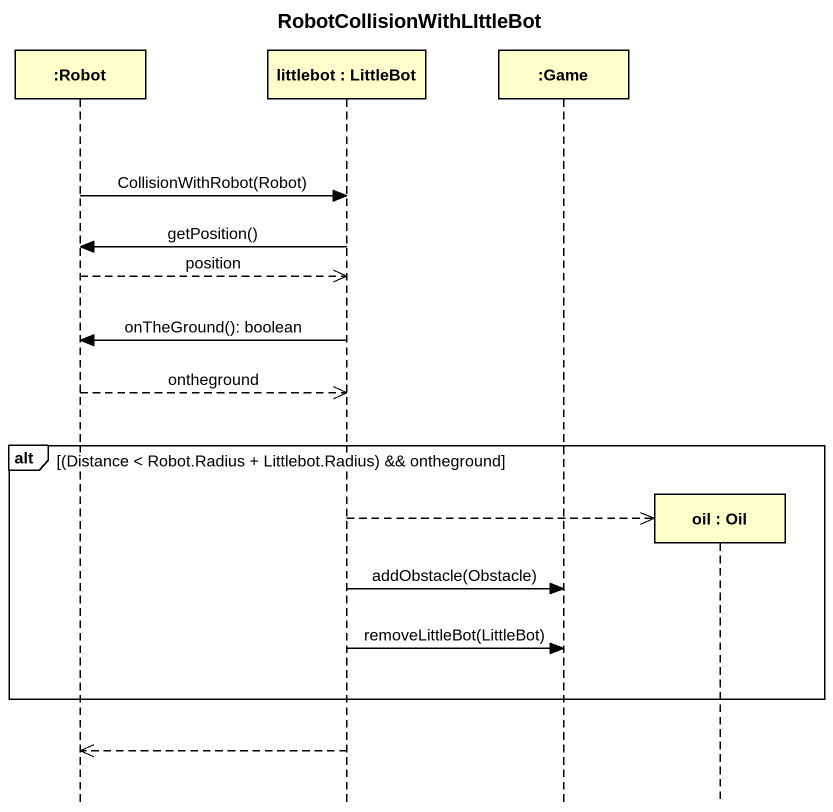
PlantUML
@startuml
title RobotCollisionWithLIttleBot
hide footbox
participant ":Robot" as Robot
participant "littlebot : LittleBot" as littlebot
participant ":Game" as Game
participant "oil : Oil" as oil

Robot -> littlebot : CollisionWithRobot(Robot)
littlebot -> Robot : getPosition()
Robot -->> littlebot : position
littlebot -> Robot : onTheGround(): boolean
Robot -->> littlebot : ontheground
alt (Distance < Robot.Radius + Littlebot.Radius) && ontheground
  littlebot -->> oil **
  littlebot -> Game : addObstacle(Obstacle)
  littlebot -> Game : removeLittleBot(LittleBot)
end
littlebot -->> Robot
@enduml
